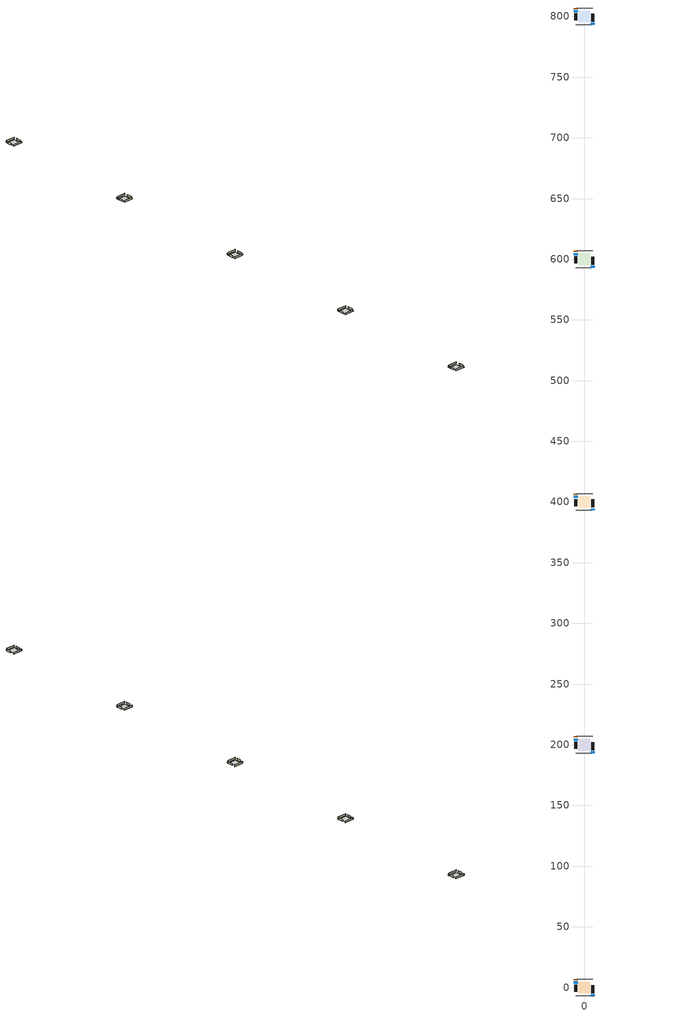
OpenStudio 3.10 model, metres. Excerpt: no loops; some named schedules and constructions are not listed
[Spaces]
unit1_conditioned_space_1
 floor foundation (unit1_Slab1_construction): -4.82,-4.82 -4.82,4.82 4.82,4.82 4.82,-4.82 z0
 wall outside (unit1_AdiabaticWallConstruction_1): -6.93,6.93 -6.93,6.02 z0:2.03
 wall outside (unit1_AdiabaticWallConstruction): -6.93,5.09 -6.93,3.36 z0:0.92; 6.93,-6.93 6.93,-5.41 z0:1.04
 wall outside (unit1_Wall3_construction): -6.93,2.43 -6.93,-3.35 z0:2.44
 wall outside (unit1_Wall1_construction): 6.93,-4.48 6.93,2.06 z0:2.44
 wall adiabatic (unit1_Wall4_construction): 6.93,6.93 -6,6.93 z0:2.44
 wall adiabatic (unit1_Wall2_construction): -6.93,-6.93 6,-6.93 z0:2.44
 window (unit1_WindowConstruction_1): -6.93,5.09 -6.93,3.36 z0:0.91
 window (unit1_WindowConstruction): 6.93,-6.93 6.93,-5.41 z0:1.04
 door (unit1_Door): -6.93,6.93 -6.93,6.02 z0:2.03
 ceiling adiabatic (unit1_Floor1_construction): 4.82,-4.82 4.82,4.82 -4.82,4.82 -4.82,-4.82 z0
unit2_conditioned_space_1
 floor foundation (unit2_Slab1_2_construction): -4.82,195.18 -4.82,204.82 4.82,204.82 4.82,195.18 z0
 wall outside (unit2_AdiabaticWallConstruction_1): -6.93,206.93 -6.93,206.02 z0:2.03
 wall outside (unit2_AdiabaticWallConstruction): -6.93,205.09 -6.93,203.36 z0:0.92; 6.93,193.07 6.93,194.59 z0:1.04
 wall outside (unit2_Wall3_2_construction): -6.93,202.43 -6.93,196.65 z0:2.44
 wall outside (unit2_Wall1_2_construction): 6.93,195.52 6.93,202.06 z0:2.44
 wall adiabatic (unit2_Wall4_2_construction): 6.93,206.93 -6,206.93 z0:2.44
 wall adiabatic (unit2_Wall2_2_construction): -6.93,193.07 6,193.07 z0:2.44
 window (unit2_WindowConstruction_1): -6.93,205.09 -6.93,203.36 z0:0.91
 window (unit2_WindowConstruction): 6.93,193.07 6.93,194.59 z0:1.04
 door (unit2_Door): -6.93,206.93 -6.93,206.02 z0:2.03
 ceiling adiabatic (unit2_Floor1_2_construction): 4.82,195.18 4.82,204.82 -4.82,204.82 -4.82,195.18 z0
unit3_conditioned_space_1
 floor foundation (unit3_Slab1_3_construction): -4.82,395.18 -4.82,404.82 4.82,404.82 4.82,395.18 z0
 wall outside (unit3_AdiabaticWallConstruction_1): -6.93,406.93 -6.93,406.02 z0:2.03
 wall outside (unit3_AdiabaticWallConstruction): -6.93,405.09 -6.93,403.36 z0:0.92; 6.93,393.07 6.93,394.59 z0:1.04
 wall outside (unit3_Wall3_3_construction): -6.93,402.43 -6.93,396.65 z0:2.44
 wall outside (unit3_Wall1_3_construction): 6.93,395.52 6.93,402.06 z0:2.44
 wall adiabatic (unit3_Wall4_3_construction): 6.93,406.93 -6,406.93 z0:2.44
 wall adiabatic (unit3_Wall2_3_construction): -6.93,393.07 6,393.07 z0:2.44
 window (unit3_WindowConstruction_1): -6.93,405.09 -6.93,403.36 z0:0.91
 window (unit3_WindowConstruction): 6.93,393.07 6.93,394.59 z0:1.04
 door (unit3_Door): -6.93,406.93 -6.93,406.02 z0:2.03
 ceiling adiabatic (unit3_Floor1_3_construction): 4.82,395.18 4.82,404.82 -4.82,404.82 -4.82,395.18 z0
unit4_conditioned_space_1
 floor foundation (unit4_Slab1_4_construction): -4.82,595.18 -4.82,604.82 4.82,604.82 4.82,595.18 z0
 wall outside (unit4_AdiabaticWallConstruction_1): -6.93,606.93 -6.93,606.02 z0:2.03
 wall outside (unit4_AdiabaticWallConstruction): -6.93,605.09 -6.93,603.36 z0:0.92; 6.93,593.07 6.93,594.59 z0:1.04
 wall outside (unit4_Wall3_4_construction): -6.93,602.43 -6.93,596.65 z0:2.44
 wall outside (unit4_Wall1_4_construction): 6.93,595.52 6.93,602.06 z0:2.44
 wall adiabatic (unit4_Wall4_4_construction): 6.93,606.93 -6,606.93 z0:2.44
 wall adiabatic (unit4_Wall2_4_construction): -6.93,593.07 6,593.07 z0:2.44
 window (unit4_WindowConstruction_1): -6.93,605.09 -6.93,603.36 z0:0.91
 window (unit4_WindowConstruction): 6.93,593.07 6.93,594.59 z0:1.04
 door (unit4_Door): -6.93,606.93 -6.93,606.02 z0:2.03
 ceiling adiabatic (unit4_Floor1_4_construction): 4.82,595.18 4.82,604.82 -4.82,604.82 -4.82,595.18 z0
unit5_conditioned_space_1
 floor foundation (unit5_Slab1_5_construction): -4.82,795.18 -4.82,804.82 4.82,804.82 4.82,795.18 z0
 wall outside (unit5_AdiabaticWallConstruction_1): -6.93,806.93 -6.93,806.02 z0:2.03
 wall outside (unit5_AdiabaticWallConstruction): -6.93,805.09 -6.93,803.36 z0:0.92; 6.93,793.07 6.93,794.59 z0:1.04
 wall outside (unit5_Wall3_5_construction): -6.93,802.43 -6.93,796.65 z0:2.44
 wall outside (unit5_Wall1_5_construction): 6.93,795.52 6.93,802.06 z0:2.44
 wall adiabatic (unit5_Wall4_5_construction): 6.93,806.93 -6,806.93 z0:2.44
 wall adiabatic (unit5_Wall2_5_construction): -6.93,793.07 6,793.07 z0:2.44
 window (unit5_WindowConstruction_1): -6.93,805.09 -6.93,803.36 z0:0.91
 window (unit5_WindowConstruction): 6.93,793.07 6.93,794.59 z0:1.04
 door (unit5_Door): -6.93,806.93 -6.93,806.02 z0:2.03
 ceiling adiabatic (unit5_Floor1_5_construction): 4.82,795.18 4.82,804.82 -4.82,804.82 -4.82,795.18 z0
[EnergyManagementSystem:Program]
unit2_natural_vent_program: Set Tin = unit2_tin_s; Set Tout = unit2_tout_s; Set Wout = unit2_out_wt_s; Set Pbar = unit2_out_pb_s; Set Phiout = (@RhFnTdbWPb Tout Wout Pbar); Set MaxHR = 0.0115; Set Tnvsp = (unit2_htg_sp_s + unit2_clg_sp_s) / 2; Set NVavail = unit2_natural_vent_s; Set ClgSsnAvail = unit2_cool_season; Set Qnv = 0; Set Qwhf = 0; Set unit2_whole_house_fan_act = 0; If ((Wout < MaxHR) && (Tin > Tout) && (Tin > Tnvsp) && (ClgSsnAvail > 0)); Set WHF_Flow = 0; Set Adj = (Tin-Tnvsp)/(Tin-Tout); Set Adj = (@Min Adj 1); Set Adj = (@Max Adj 0); If (WHF_Flow > 0); Set Qwhf = WHF_Flow*Adj; Set WHF_W = 0; Set unit2_whole_house_fan_act = WHF_W*Adj; ElseIf (NVavail > 0); Set NVArea = 1269.79875072; Set Cs = 8.968567957270247e-05; Set Cw = 6.158219665777789e-05; Set Tdiff = Tin-Tout; Set dT = (@Abs Tdiff); Set Vwind = unit2_site_vw_s; Set SGNV = NVArea*Adj*((((Cs*dT)+(Cw*(Vwind^2)))^0.5)/1000); Set MaxNV = 1.2585265152000003; Set Qnv = (@Min SGNV MaxNV); EndIf; EndIf; Set unit2_natural_vent_flow_act = Qnv; Set unit2_whole_house_fan_flow_act = Qwhf; Set unit2_natural_vent_program_Qnv = Qnv; Set unit2_natural_vent_program_Qwhf = Qwhf
unit2_fridge_schedule_program: Set Tin = unit2_fridge_tin_s*(9.0/5.0)+32.0; Set unit2_fridge_schedule_act = 0; If (Hour == 0); Set unit2_fridge_schedule_act = (-0.487+0.019*Tin); ElseIf (Hour == 1); Set unit2_fridge_schedule_act = (-0.34+0.016*Tin); ElseIf (Hour == 2); Set unit2_fridge_schedule_act = (-0.37+0.017*Tin); ElseIf (Hour == 3); Set unit2_fridge_schedule_act = (-0.361+0.016*Tin); ElseIf (Hour == 4); Set unit2_fridge_schedule_act = (-0.515+0.018*Tin); ElseIf (Hour == 5); Set unit2_fridge_schedule_act = (-0.684+0.021*Tin); ElseIf (Hour == 6); Set unit2_fridge_schedule_act = (-0.471+0.019*Tin); ElseIf (Hour == 7); Set unit2_fridge_schedule_act = (-0.159+0.015*Tin); ElseIf (Hour == 8); Set unit2_fridge_schedule_act = (-0.079+0.015*Tin); ElseIf (Hour == 9); Set unit2_fridge_schedule_act = (-0.417+0.019*Tin); ElseIf (Hour == 10); Set unit2_fridge_schedule_act = (-0.411+0.018*Tin); ElseIf (Hour == 11); Set unit2_fridge_schedule_act = (-0.386+0.018*Tin); ElseIf (Hour == 12); Set unit2_fridge_schedule_act = (-0.24+0.016*Tin); ElseIf (Hour == 13); Set unit2_fridge_schedule_act = (-0.314+0.017*Tin); ElseIf (Hour == 14); Set unit2_fridge_schedule_act = (-0.16+0.015*Tin); ElseIf (Hour == 15); Set unit2_fridge_schedule_act = (-0.121+0.015*Tin); ElseIf (Hour == 16); Set unit2_fridge_schedule_act = (-0.469+0.02*Tin); ElseIf (Hour == 17); Set unit2_fridge_schedule_act = (-0.412+0.02*Tin); ElseIf (Hour == 18); Set unit2_fridge_schedule_act = (-0.091+0.017*Tin); ElseIf (Hour == 19); Set unit2_fridge_schedule_act = (0.077+0.014*Tin); ElseIf (Hour == 20); Set unit2_fridge_schedule_act = (-0.118+0.016*Tin); ElseIf (Hour == 21); Set unit2_fridge_schedule_act = (-0.247+0.017*Tin); ElseIf (Hour == 22); Set unit2_fridge_schedule_act = (-0.445+0.019*Tin); ElseIf (Hour == 23); Set unit2_fridge_schedule_act = (-0.544+0.02*Tin); EndIf
unit2_water_heater_EC_adj: If WarmupFlag == 0; Set dhw_e_cons = unit2_water_heater_energy + unit2_water_heater_on_cycle_parasitic + unit2_water_heater_off_cycle_parasitic; Set unit2_water_heater_ec_adj_act = 0.0 * dhw_e_cons / 1; EndIf
unit2_other_heated_space_Temperature_Program: Set unit2_other_heated_space_temp_sch = 0.0; Set unit2_other_heated_space_temp_sch = unit2_other_heated_space_temp_sch + (unit2_cond_zone_temp * 0.5); Set unit2_other_heated_space_temp_sch = unit2_other_heated_space_temp_sch + (unit2_oa_temp * 0.5); If unit2_other_heated_space_temp_sch < unit2_htg_spt; Set unit2_other_heated_space_temp_sch = unit2_htg_spt; EndIf
unit2_furnace_supply_fan_disaggregate_program: Set unit2_furnace_supply_fan_primary_htg = 0; If unit2_furnace_htg_coil_s > 0; Set unit2_furnace_supply_fan_primary_htg = unit2_furnace_supply_fan_s; EndIf
unit2_room_ac_supply_fan_disaggregate_program: Set unit2_room_ac_supply_fan_clg = 0; If unit2_room_ac_clg_coil_s > 0; Set unit2_room_ac_supply_fan_clg = unit2_room_ac_supply_fan_s; EndIf
unit3_infil_program: Set p_m = 0.14; Set p_s = 0.22; Set s_m = 270; Set s_s = 370; Set z_m = 9.99744; Set z_s = 2.4384; Set f_t = (((s_m/z_m)^p_m)*((z_s/s_s)^p_s)); Set Tdiff = unit3_tin_s-unit3_tout_s; Set dT = @Abs Tdiff; Set c = 0.0332; Set Cs = 0.0654; Set Cw = 0.1488; Set n = 0.65; Set sft = (f_t*0.7000000000000001); Set temp1 = ((c*Cw)*((sft*unit3_site_vw_s)^(2*n)))^2; Set Qinf = (((c*Cs*(dT^n))^2)+temp1)^0.5; Set Qinf = (@Max Qinf 0); Set unit3_mech_vent_house_fan_sensible_load_act = 0.0; Set unit3_mech_vent_house_fan_latent_load_act = 0.0; Set OASupInPb = unit3_out_pb_s; Set OASupInTemp = unit3_tout_s; Set OASupInW = unit3_out_wt_s; Set OASupRho = (@RhoAirFnPbTdbW OASupInPb OASupInTemp OASupInW); Set OASupCp = (@CpAirFnW OASupInW); Set OASupInEnth = (@HFnTdbW OASupInTemp OASupInW); Set ZoneTemp = unit3_tin_s; Set ZoneW = unit3_win_s; Set ZoneCp = (@CpAirFnW ZoneW); Set ZoneAirEnth = (@HFnTdbW ZoneTemp ZoneW); Set unit3_mech_vent_house_fan_cfis_act = 0.0; Set QWHV_cfis_sup = 0.0; Set QWHV_cfis_suppl_sup = 0.0; Set QWHV_cfis_suppl_exh = 0.0; Set Qrange = 0; Set Qrange = Qrange + 0.04719 * unit3_mech_vent_range_fan_0_sch_s; Set Qbath = 0; Set Qbath = Qbath + 0.0236 * unit3_mech_vent_bath_fan_0_sch_s; Set Qdryer = 0; Set QWHV_sup = 0.0; Set QWHV_exh = 0.0; Set Qsupply = QWHV_sup + QWHV_cfis_sup + QWHV_cfis_suppl_sup; Set Qexhaust = Qrange + Qbath + Qdryer + QWHV_exh + QWHV_cfis_suppl_exh; Set Qfan = (@Max Qexhaust Qsupply); Set Qducts = 0; If Qducts < 0; Set Qsupply = Qsupply - Qducts; Else; Set Qexhaust = Qexhaust + Qducts; EndIf; Set Qfan_with_ducts = (@Max Qexhaust Qsupply); Set Qimb = (@Abs (Qsupply - Qexhaust)); If Qinf + Qimb > 0; Set Qtot = Qfan_with_ducts + (Qinf^2) / (Qinf + Qimb); Else; Set Qtot = Qfan_with_ducts; EndIf; Set Qinf_adj = Qtot - Qfan; Set unit3_infil_flow_act = Qinf_adj; Set unit3_infil_program_Qinf = Qinf_adj; Set unit3_infil_program_Qfan = Qfan; Set Qload = Qfan; Set Effectiveness_Sens = 0.0; Set Effectiveness_Lat = 0.0; Set Fan_MFR = Qload * OASupRho; Set ZoneInEnth = OASupInEnth; Set ZoneInTemp = OASupInTemp; Set FanTotalToCond = Fan_MFR * (ZoneInEnth - ZoneAirEnth); Set FanSensToCond = Fan_MFR * ZoneCp * (ZoneInTemp - ZoneTemp); Set FanLatToCond = FanTotalToCond - FanSensToCond; Set unit3_mech_vent_house_fan_sensible_load_act = unit3_mech_vent_house_fan_sensible_load_act + FanSensToCond; Set unit3_mech_vent_house_fan_latent_load_act = unit3_mech_vent_house_fan_latent_load_act + FanLatToCond
unit3_natural_vent_program: Set Tin = unit3_tin_s; Set Tout = unit3_tout_s; Set Wout = unit3_out_wt_s; Set Pbar = unit3_out_pb_s; Set Phiout = (@RhFnTdbWPb Tout Wout Pbar); Set MaxHR = 0.0115; Set Tnvsp = (unit3_htg_sp_s + unit3_clg_sp_s) / 2; Set NVavail = unit3_natural_vent_s; Set ClgSsnAvail = unit3_cool_season; Set Qnv = 0; Set Qwhf = 0; Set unit3_whole_house_fan_act = 0; If ((Wout < MaxHR) && (Tin > Tout) && (Tin > Tnvsp) && (ClgSsnAvail > 0)); Set WHF_Flow = 0; Set Adj = (Tin-Tnvsp)/(Tin-Tout); Set Adj = (@Min Adj 1); Set Adj = (@Max Adj 0); If (WHF_Flow > 0); Set Qwhf = WHF_Flow*Adj; Set WHF_W = 0; Set unit3_whole_house_fan_act = WHF_W*Adj; ElseIf (NVavail > 0); Set NVArea = 1269.79875072; Set Cs = 8.968567957270247e-05; Set Cw = 6.158219665777789e-05; Set Tdiff = Tin-Tout; Set dT = (@Abs Tdiff); Set Vwind = unit3_site_vw_s; Set SGNV = NVArea*Adj*((((Cs*dT)+(Cw*(Vwind^2)))^0.5)/1000); Set MaxNV = 1.2585265152000003; Set Qnv = (@Min SGNV MaxNV); EndIf; EndIf; Set unit3_natural_vent_flow_act = Qnv; Set unit3_whole_house_fan_flow_act = Qwhf; Set unit3_natural_vent_program_Qnv = Qnv; Set unit3_natural_vent_program_Qwhf = Qwhf
unit3_fridge_schedule_program: Set Tin = unit3_fridge_tin_s*(9.0/5.0)+32.0; Set unit3_fridge_schedule_act = 0; If (Hour == 0); Set unit3_fridge_schedule_act = (-0.487+0.019*Tin); ElseIf (Hour == 1); Set unit3_fridge_schedule_act = (-0.34+0.016*Tin); ElseIf (Hour == 2); Set unit3_fridge_schedule_act = (-0.37+0.017*Tin); ElseIf (Hour == 3); Set unit3_fridge_schedule_act = (-0.361+0.016*Tin); ElseIf (Hour == 4); Set unit3_fridge_schedule_act = (-0.515+0.018*Tin); ElseIf (Hour == 5); Set unit3_fridge_schedule_act = (-0.684+0.021*Tin); ElseIf (Hour == 6); Set unit3_fridge_schedule_act = (-0.471+0.019*Tin); ElseIf (Hour == 7); Set unit3_fridge_schedule_act = (-0.159+0.015*Tin); ElseIf (Hour == 8); Set unit3_fridge_schedule_act = (-0.079+0.015*Tin); ElseIf (Hour == 9); Set unit3_fridge_schedule_act = (-0.417+0.019*Tin); ElseIf (Hour == 10); Set unit3_fridge_schedule_act = (-0.411+0.018*Tin); ElseIf (Hour == 11); Set unit3_fridge_schedule_act = (-0.386+0.018*Tin); ElseIf (Hour == 12); Set unit3_fridge_schedule_act = (-0.24+0.016*Tin); ElseIf (Hour == 13); Set unit3_fridge_schedule_act = (-0.314+0.017*Tin); ElseIf (Hour == 14); Set unit3_fridge_schedule_act = (-0.16+0.015*Tin); ElseIf (Hour == 15); Set unit3_fridge_schedule_act = (-0.121+0.015*Tin); ElseIf (Hour == 16); Set unit3_fridge_schedule_act = (-0.469+0.02*Tin); ElseIf (Hour == 17); Set unit3_fridge_schedule_act = (-0.412+0.02*Tin); ElseIf (Hour == 18); Set unit3_fridge_schedule_act = (-0.091+0.017*Tin); ElseIf (Hour == 19); Set unit3_fridge_schedule_act = (0.077+0.014*Tin); ElseIf (Hour == 20); Set unit3_fridge_schedule_act = (-0.118+0.016*Tin); ElseIf (Hour == 21); Set unit3_fridge_schedule_act = (-0.247+0.017*Tin); ElseIf (Hour == 22); Set unit3_fridge_schedule_act = (-0.445+0.019*Tin); ElseIf (Hour == 23); Set unit3_fridge_schedule_act = (-0.544+0.02*Tin); EndIf
unit3_water_heater_EC_adj: If WarmupFlag == 0; Set dhw_e_cons = unit3_water_heater_energy + unit3_water_heater_on_cycle_parasitic + unit3_water_heater_off_cycle_parasitic; Set unit3_water_heater_ec_adj_act = 0.0 * dhw_e_cons / 1; EndIf
unit3_other_heated_space_Temperature_Program: Set unit3_other_heated_space_temp_sch = 0.0; Set unit3_other_heated_space_temp_sch = unit3_other_heated_space_temp_sch + (unit3_cond_zone_temp * 0.5); Set unit3_other_heated_space_temp_sch = unit3_other_heated_space_temp_sch + (unit3_oa_temp * 0.5); If unit3_other_heated_space_temp_sch < unit3_htg_spt; Set unit3_other_heated_space_temp_sch = unit3_htg_spt; EndIf
unit3_furnace_supply_fan_disaggregate_program: Set unit3_furnace_supply_fan_primary_htg = 0; If unit3_furnace_htg_coil_s > 0; Set unit3_furnace_supply_fan_primary_htg = unit3_furnace_supply_fan_s; EndIf
unit3_room_ac_supply_fan_disaggregate_program: Set unit3_room_ac_supply_fan_clg = 0; If unit3_room_ac_clg_coil_s > 0; Set unit3_room_ac_supply_fan_clg = unit3_room_ac_supply_fan_s; EndIf
unit4_infil_program: Set p_m = 0.14; Set p_s = 0.22; Set s_m = 270; Set s_s = 370; Set z_m = 9.99744; Set z_s = 2.4384; Set f_t = (((s_m/z_m)^p_m)*((z_s/s_s)^p_s)); Set Tdiff = unit4_tin_s-unit4_tout_s; Set dT = @Abs Tdiff; Set c = 0.0332; Set Cs = 0.0654; Set Cw = 0.1488; Set n = 0.65; Set sft = (f_t*0.7000000000000001); Set temp1 = ((c*Cw)*((sft*unit4_site_vw_s)^(2*n)))^2; Set Qinf = (((c*Cs*(dT^n))^2)+temp1)^0.5; Set Qinf = (@Max Qinf 0); Set unit4_mech_vent_house_fan_sensible_load_act = 0.0; Set unit4_mech_vent_house_fan_latent_load_act = 0.0; Set OASupInPb = unit4_out_pb_s; Set OASupInTemp = unit4_tout_s; Set OASupInW = unit4_out_wt_s; Set OASupRho = (@RhoAirFnPbTdbW OASupInPb OASupInTemp OASupInW); Set OASupCp = (@CpAirFnW OASupInW); Set OASupInEnth = (@HFnTdbW OASupInTemp OASupInW); Set ZoneTemp = unit4_tin_s; Set ZoneW = unit4_win_s; Set ZoneCp = (@CpAirFnW ZoneW); Set ZoneAirEnth = (@HFnTdbW ZoneTemp ZoneW); Set unit4_mech_vent_house_fan_cfis_act = 0.0; Set QWHV_cfis_sup = 0.0; Set QWHV_cfis_suppl_sup = 0.0; Set QWHV_cfis_suppl_exh = 0.0; Set Qrange = 0; Set Qrange = Qrange + 0.04719 * unit4_mech_vent_range_fan_0_sch_s; Set Qbath = 0; Set Qbath = Qbath + 0.0236 * unit4_mech_vent_bath_fan_0_sch_s; Set Qdryer = 0; Set QWHV_sup = 0.0; Set QWHV_exh = 0.0; Set Qsupply = QWHV_sup + QWHV_cfis_sup + QWHV_cfis_suppl_sup; Set Qexhaust = Qrange + Qbath + Qdryer + QWHV_exh + QWHV_cfis_suppl_exh; Set Qfan = (@Max Qexhaust Qsupply); Set Qducts = 0; If Qducts < 0; Set Qsupply = Qsupply - Qducts; Else; Set Qexhaust = Qexhaust + Qducts; EndIf; Set Qfan_with_ducts = (@Max Qexhaust Qsupply); Set Qimb = (@Abs (Qsupply - Qexhaust)); If Qinf + Qimb > 0; Set Qtot = Qfan_with_ducts + (Qinf^2) / (Qinf + Qimb); Else; Set Qtot = Qfan_with_ducts; EndIf; Set Qinf_adj = Qtot - Qfan; Set unit4_infil_flow_act = Qinf_adj; Set unit4_infil_program_Qinf = Qinf_adj; Set unit4_infil_program_Qfan = Qfan; Set Qload = Qfan; Set Effectiveness_Sens = 0.0; Set Effectiveness_Lat = 0.0; Set Fan_MFR = Qload * OASupRho; Set ZoneInEnth = OASupInEnth; Set ZoneInTemp = OASupInTemp; Set FanTotalToCond = Fan_MFR * (ZoneInEnth - ZoneAirEnth); Set FanSensToCond = Fan_MFR * ZoneCp * (ZoneInTemp - ZoneTemp); Set FanLatToCond = FanTotalToCond - FanSensToCond; Set unit4_mech_vent_house_fan_sensible_load_act = unit4_mech_vent_house_fan_sensible_load_act + FanSensToCond; Set unit4_mech_vent_house_fan_latent_load_act = unit4_mech_vent_house_fan_latent_load_act + FanLatToCond
unit4_natural_vent_program: Set Tin = unit4_tin_s; Set Tout = unit4_tout_s; Set Wout = unit4_out_wt_s; Set Pbar = unit4_out_pb_s; Set Phiout = (@RhFnTdbWPb Tout Wout Pbar); Set MaxHR = 0.0115; Set Tnvsp = (unit4_htg_sp_s + unit4_clg_sp_s) / 2; Set NVavail = unit4_natural_vent_s; Set ClgSsnAvail = unit4_cool_season; Set Qnv = 0; Set Qwhf = 0; Set unit4_whole_house_fan_act = 0; If ((Wout < MaxHR) && (Tin > Tout) && (Tin > Tnvsp) && (ClgSsnAvail > 0)); Set WHF_Flow = 0; Set Adj = (Tin-Tnvsp)/(Tin-Tout); Set Adj = (@Min Adj 1); Set Adj = (@Max Adj 0); If (WHF_Flow > 0); Set Qwhf = WHF_Flow*Adj; Set WHF_W = 0; Set unit4_whole_house_fan_act = WHF_W*Adj; ElseIf (NVavail > 0); Set NVArea = 1269.79875072; Set Cs = 8.968567957270247e-05; Set Cw = 6.158219665777789e-05; Set Tdiff = Tin-Tout; Set dT = (@Abs Tdiff); Set Vwind = unit4_site_vw_s; Set SGNV = NVArea*Adj*((((Cs*dT)+(Cw*(Vwind^2)))^0.5)/1000); Set MaxNV = 1.2585265152000003; Set Qnv = (@Min SGNV MaxNV); EndIf; EndIf; Set unit4_natural_vent_flow_act = Qnv; Set unit4_whole_house_fan_flow_act = Qwhf; Set unit4_natural_vent_program_Qnv = Qnv; Set unit4_natural_vent_program_Qwhf = Qwhf
unit4_fridge_schedule_program: Set Tin = unit4_fridge_tin_s*(9.0/5.0)+32.0; Set unit4_fridge_schedule_act = 0; If (Hour == 0); Set unit4_fridge_schedule_act = (-0.487+0.019*Tin); ElseIf (Hour == 1); Set unit4_fridge_schedule_act = (-0.34+0.016*Tin); ElseIf (Hour == 2); Set unit4_fridge_schedule_act = (-0.37+0.017*Tin); ElseIf (Hour == 3); Set unit4_fridge_schedule_act = (-0.361+0.016*Tin); ElseIf (Hour == 4); Set unit4_fridge_schedule_act = (-0.515+0.018*Tin); ElseIf (Hour == 5); Set unit4_fridge_schedule_act = (-0.684+0.021*Tin); ElseIf (Hour == 6); Set unit4_fridge_schedule_act = (-0.471+0.019*Tin); ElseIf (Hour == 7); Set unit4_fridge_schedule_act = (-0.159+0.015*Tin); ElseIf (Hour == 8); Set unit4_fridge_schedule_act = (-0.079+0.015*Tin); ElseIf (Hour == 9); Set unit4_fridge_schedule_act = (-0.417+0.019*Tin); ElseIf (Hour == 10); Set unit4_fridge_schedule_act = (-0.411+0.018*Tin); ElseIf (Hour == 11); Set unit4_fridge_schedule_act = (-0.386+0.018*Tin); ElseIf (Hour == 12); Set unit4_fridge_schedule_act = (-0.24+0.016*Tin); ElseIf (Hour == 13); Set unit4_fridge_schedule_act = (-0.314+0.017*Tin); ElseIf (Hour == 14); Set unit4_fridge_schedule_act = (-0.16+0.015*Tin); ElseIf (Hour == 15); Set unit4_fridge_schedule_act = (-0.121+0.015*Tin); ElseIf (Hour == 16); Set unit4_fridge_schedule_act = (-0.469+0.02*Tin); ElseIf (Hour == 17); Set unit4_fridge_schedule_act = (-0.412+0.02*Tin); ElseIf (Hour == 18); Set unit4_fridge_schedule_act = (-0.091+0.017*Tin); ElseIf (Hour == 19); Set unit4_fridge_schedule_act = (0.077+0.014*Tin); ElseIf (Hour == 20); Set unit4_fridge_schedule_act = (-0.118+0.016*Tin); ElseIf (Hour == 21); Set unit4_fridge_schedule_act = (-0.247+0.017*Tin); ElseIf (Hour == 22); Set unit4_fridge_schedule_act = (-0.445+0.019*Tin); ElseIf (Hour == 23); Set unit4_fridge_schedule_act = (-0.544+0.02*Tin); EndIf
unit4_water_heater_EC_adj: If WarmupFlag == 0; Set dhw_e_cons = unit4_water_heater_energy + unit4_water_heater_on_cycle_parasitic + unit4_water_heater_off_cycle_parasitic; Set unit4_water_heater_ec_adj_act = 0.0 * dhw_e_cons / 1; EndIf
unit4_other_heated_space_Temperature_Program: Set unit4_other_heated_space_temp_sch = 0.0; Set unit4_other_heated_space_temp_sch = unit4_other_heated_space_temp_sch + (unit4_cond_zone_temp * 0.5); Set unit4_other_heated_space_temp_sch = unit4_other_heated_space_temp_sch + (unit4_oa_temp * 0.5); If unit4_other_heated_space_temp_sch < unit4_htg_spt; Set unit4_other_heated_space_temp_sch = unit4_htg_spt; EndIf
unit4_furnace_supply_fan_disaggregate_program: Set unit4_furnace_supply_fan_primary_htg = 0; If unit4_furnace_htg_coil_s > 0; Set unit4_furnace_supply_fan_primary_htg = unit4_furnace_supply_fan_s; EndIf
unit4_room_ac_supply_fan_disaggregate_program: Set unit4_room_ac_supply_fan_clg = 0; If unit4_room_ac_clg_coil_s > 0; Set unit4_room_ac_supply_fan_clg = unit4_room_ac_supply_fan_s; EndIf
unit5_infil_program: Set p_m = 0.14; Set p_s = 0.22; Set s_m = 270; Set s_s = 370; Set z_m = 9.99744; Set z_s = 2.4384; Set f_t = (((s_m/z_m)^p_m)*((z_s/s_s)^p_s)); Set Tdiff = unit5_tin_s-unit5_tout_s; Set dT = @Abs Tdiff; Set c = 0.0332; Set Cs = 0.0654; Set Cw = 0.1488; Set n = 0.65; Set sft = (f_t*0.7000000000000001); Set temp1 = ((c*Cw)*((sft*unit5_site_vw_s)^(2*n)))^2; Set Qinf = (((c*Cs*(dT^n))^2)+temp1)^0.5; Set Qinf = (@Max Qinf 0); Set unit5_mech_vent_house_fan_sensible_load_act = 0.0; Set unit5_mech_vent_house_fan_latent_load_act = 0.0; Set OASupInPb = unit5_out_pb_s; Set OASupInTemp = unit5_tout_s; Set OASupInW = unit5_out_wt_s; Set OASupRho = (@RhoAirFnPbTdbW OASupInPb OASupInTemp OASupInW); Set OASupCp = (@CpAirFnW OASupInW); Set OASupInEnth = (@HFnTdbW OASupInTemp OASupInW); Set ZoneTemp = unit5_tin_s; Set ZoneW = unit5_win_s; Set ZoneCp = (@CpAirFnW ZoneW); Set ZoneAirEnth = (@HFnTdbW ZoneTemp ZoneW); Set unit5_mech_vent_house_fan_cfis_act = 0.0; Set QWHV_cfis_sup = 0.0; Set QWHV_cfis_suppl_sup = 0.0; Set QWHV_cfis_suppl_exh = 0.0; Set Qrange = 0; Set Qrange = Qrange + 0.04719 * unit5_mech_vent_range_fan_0_sch_s; Set Qbath = 0; Set Qbath = Qbath + 0.0236 * unit5_mech_vent_bath_fan_0_sch_s; Set Qdryer = 0; Set QWHV_sup = 0.0; Set QWHV_exh = 0.0; Set Qsupply = QWHV_sup + QWHV_cfis_sup + QWHV_cfis_suppl_sup; Set Qexhaust = Qrange + Qbath + Qdryer + QWHV_exh + QWHV_cfis_suppl_exh; Set Qfan = (@Max Qexhaust Qsupply); Set Qducts = 0; If Qducts < 0; Set Qsupply = Qsupply - Qducts; Else; Set Qexhaust = Qexhaust + Qducts; EndIf; Set Qfan_with_ducts = (@Max Qexhaust Qsupply); Set Qimb = (@Abs (Qsupply - Qexhaust)); If Qinf + Qimb > 0; Set Qtot = Qfan_with_ducts + (Qinf^2) / (Qinf + Qimb); Else; Set Qtot = Qfan_with_ducts; EndIf; Set Qinf_adj = Qtot - Qfan; Set unit5_infil_flow_act = Qinf_adj; Set unit5_infil_program_Qinf = Qinf_adj; Set unit5_infil_program_Qfan = Qfan; Set Qload = Qfan; Set Effectiveness_Sens = 0.0; Set Effectiveness_Lat = 0.0; Set Fan_MFR = Qload * OASupRho; Set ZoneInEnth = OASupInEnth; Set ZoneInTemp = OASupInTemp; Set FanTotalToCond = Fan_MFR * (ZoneInEnth - ZoneAirEnth); Set FanSensToCond = Fan_MFR * ZoneCp * (ZoneInTemp - ZoneTemp); Set FanLatToCond = FanTotalToCond - FanSensToCond; Set unit5_mech_vent_house_fan_sensible_load_act = unit5_mech_vent_house_fan_sensible_load_act + FanSensToCond; Set unit5_mech_vent_house_fan_latent_load_act = unit5_mech_vent_house_fan_latent_load_act + FanLatToCond
unit5_natural_vent_program: Set Tin = unit5_tin_s; Set Tout = unit5_tout_s; Set Wout = unit5_out_wt_s; Set Pbar = unit5_out_pb_s; Set Phiout = (@RhFnTdbWPb Tout Wout Pbar); Set MaxHR = 0.0115; Set Tnvsp = (unit5_htg_sp_s + unit5_clg_sp_s) / 2; Set NVavail = unit5_natural_vent_s; Set ClgSsnAvail = unit5_cool_season; Set Qnv = 0; Set Qwhf = 0; Set unit5_whole_house_fan_act = 0; If ((Wout < MaxHR) && (Tin > Tout) && (Tin > Tnvsp) && (ClgSsnAvail > 0)); Set WHF_Flow = 0; Set Adj = (Tin-Tnvsp)/(Tin-Tout); Set Adj = (@Min Adj 1); Set Adj = (@Max Adj 0); If (WHF_Flow > 0); Set Qwhf = WHF_Flow*Adj; Set WHF_W = 0; Set unit5_whole_house_fan_act = WHF_W*Adj; ElseIf (NVavail > 0); Set NVArea = 1269.79875072; Set Cs = 8.968567957270247e-05; Set Cw = 6.158219665777789e-05; Set Tdiff = Tin-Tout; Set dT = (@Abs Tdiff); Set Vwind = unit5_site_vw_s; Set SGNV = NVArea*Adj*((((Cs*dT)+(Cw*(Vwind^2)))^0.5)/1000); Set MaxNV = 1.2585265152000003; Set Qnv = (@Min SGNV MaxNV); EndIf; EndIf; Set unit5_natural_vent_flow_act = Qnv; Set unit5_whole_house_fan_flow_act = Qwhf; Set unit5_natural_vent_program_Qnv = Qnv; Set unit5_natural_vent_program_Qwhf = Qwhf
unit5_fridge_schedule_program: Set Tin = unit5_fridge_tin_s*(9.0/5.0)+32.0; Set unit5_fridge_schedule_act = 0; If (Hour == 0); Set unit5_fridge_schedule_act = (-0.487+0.019*Tin); ElseIf (Hour == 1); Set unit5_fridge_schedule_act = (-0.34+0.016*Tin); ElseIf (Hour == 2); Set unit5_fridge_schedule_act = (-0.37+0.017*Tin); ElseIf (Hour == 3); Set unit5_fridge_schedule_act = (-0.361+0.016*Tin); ElseIf (Hour == 4); Set unit5_fridge_schedule_act = (-0.515+0.018*Tin); ElseIf (Hour == 5); Set unit5_fridge_schedule_act = (-0.684+0.021*Tin); ElseIf (Hour == 6); Set unit5_fridge_schedule_act = (-0.471+0.019*Tin); ElseIf (Hour == 7); Set unit5_fridge_schedule_act = (-0.159+0.015*Tin); ElseIf (Hour == 8); Set unit5_fridge_schedule_act = (-0.079+0.015*Tin); ElseIf (Hour == 9); Set unit5_fridge_schedule_act = (-0.417+0.019*Tin); ElseIf (Hour == 10); Set unit5_fridge_schedule_act = (-0.411+0.018*Tin); ElseIf (Hour == 11); Set unit5_fridge_schedule_act = (-0.386+0.018*Tin); ElseIf (Hour == 12); Set unit5_fridge_schedule_act = (-0.24+0.016*Tin); ElseIf (Hour == 13); Set unit5_fridge_schedule_act = (-0.314+0.017*Tin); ElseIf (Hour == 14); Set unit5_fridge_schedule_act = (-0.16+0.015*Tin); ElseIf (Hour == 15); Set unit5_fridge_schedule_act = (-0.121+0.015*Tin); ElseIf (Hour == 16); Set unit5_fridge_schedule_act = (-0.469+0.02*Tin); ElseIf (Hour == 17); Set unit5_fridge_schedule_act = (-0.412+0.02*Tin); ElseIf (Hour == 18); Set unit5_fridge_schedule_act = (-0.091+0.017*Tin); ElseIf (Hour == 19); Set unit5_fridge_schedule_act = (0.077+0.014*Tin); ElseIf (Hour == 20); Set unit5_fridge_schedule_act = (-0.118+0.016*Tin); ElseIf (Hour == 21); Set unit5_fridge_schedule_act = (-0.247+0.017*Tin); ElseIf (Hour == 22); Set unit5_fridge_schedule_act = (-0.445+0.019*Tin); ElseIf (Hour == 23); Set unit5_fridge_schedule_act = (-0.544+0.02*Tin); EndIf
unit5_water_heater_EC_adj: If WarmupFlag == 0; Set dhw_e_cons = unit5_water_heater_energy + unit5_water_heater_on_cycle_parasitic + unit5_water_heater_off_cycle_parasitic; Set unit5_water_heater_ec_adj_act = 0.0 * dhw_e_cons / 1; EndIf
unit5_other_heated_space_Temperature_Program: Set unit5_other_heated_space_temp_sch = 0.0; Set unit5_other_heated_space_temp_sch = unit5_other_heated_space_temp_sch + (unit5_cond_zone_temp * 0.5); Set unit5_other_heated_space_temp_sch = unit5_other_heated_space_temp_sch + (unit5_oa_temp * 0.5); If unit5_other_heated_space_temp_sch < unit5_htg_spt; Set unit5_other_heated_space_temp_sch = unit5_htg_spt; EndIf
unit5_furnace_supply_fan_disaggregate_program: Set unit5_furnace_supply_fan_primary_htg = 0; If unit5_furnace_htg_coil_s > 0; Set unit5_furnace_supply_fan_primary_htg = unit5_furnace_supply_fan_s; EndIf
unit5_room_ac_supply_fan_disaggregate_program: Set unit5_room_ac_supply_fan_clg = 0; If unit5_room_ac_clg_coil_s > 0; Set unit5_room_ac_supply_fan_clg = unit5_room_ac_supply_fan_s; EndIf
unmet_hours_program: Set htg_unmet_hours = 0; Set clg_unmet_hours = 0; Set unit_htg_unmet_hours = 0; If ((DayOfYear >= 1) && (DayOfYear <= 365)); Set unit_htg_unmet_hours = unit_htg_unmet_hours + unit1_conditioned_space_htg_unmet_s; If unit_htg_unmet_hours > htg_unmet_hours; Set htg_unmet_hours = unit_htg_unmet_hours; EndIf; EndIf; Set unit_clg_unmet_hours = 0; If ((DayOfYear >= 1) && (DayOfYear <= 365)); Set unit_clg_unmet_hours = unit_clg_unmet_hours + unit1_conditioned_space_clg_unmet_s; If unit_clg_unmet_hours > clg_unmet_hours; Set clg_unmet_hours = unit_clg_unmet_hours; EndIf; EndIf; Set unit_htg_unmet_hours = 0; If ((DayOfYear >= 1) && (DayOfYear <= 365)); Set unit_htg_unmet_hours = unit_htg_unmet_hours + unit2_conditioned_space_htg_unmet_s; If unit_htg_unmet_hours > htg_unmet_hours; Set htg_unmet_hours = unit_htg_unmet_hours; EndIf; EndIf; Set unit_clg_unmet_hours = 0; If ((DayOfYear >= 1) && (DayOfYear <= 365)); Set unit_clg_unmet_hours = unit_clg_unmet_hours + unit2_conditioned_space_clg_unmet_s; If unit_clg_unmet_hours > clg_unmet_hours; Set clg_unmet_hours = unit_clg_unmet_hours; EndIf; EndIf; Set unit_htg_unmet_hours = 0; If ((DayOfYear >= 1) && (DayOfYear <= 365)); Set unit_htg_unmet_hours = unit_htg_unmet_hours + unit3_conditioned_space_htg_unmet_s; If unit_htg_unmet_hours > htg_unmet_hours; Set htg_unmet_hours = unit_htg_unmet_hours; EndIf; EndIf; Set unit_clg_unmet_hours = 0; If ((DayOfYear >= 1) && (DayOfYear <= 365)); Set unit_clg_unmet_hours = unit_clg_unmet_hours + unit3_conditioned_space_clg_unmet_s; If unit_clg_unmet_hours > clg_unmet_hours; Set clg_unmet_hours = unit_clg_unmet_hours; EndIf; EndIf; Set unit_htg_unmet_hours = 0; If ((DayOfYear >= 1) && (DayOfYear <= 365)); Set unit_htg_unmet_hours = unit_htg_unmet_hours + unit4_conditioned_space_htg_unmet_s; If unit_htg_unmet_hours > htg_unmet_hours; Set htg_unmet_hours = unit_htg_unmet_hours; EndIf; EndIf; Set unit_clg_unmet_hours = 0; If ((DayOfYear >= 1) && (DayOfYear <= 365)); Set unit_clg_unmet_hours = unit_clg_unmet_hours + unit4_conditioned_space_clg_unmet_s; If unit_clg_unmet_hours > clg_unmet_hours; Set clg_unmet_hours = unit_clg_unmet_hours; EndIf; EndIf; Set unit_htg_unmet_hours = 0; If ((DayOfYear >= 1) && (DayOfYear <= 365)); Set unit_htg_unmet_hours = unit_htg_unmet_hours + unit5_conditioned_space_htg_unmet_s; If unit_htg_unmet_hours > htg_unmet_hours; Set htg_unmet_hours = unit_htg_unmet_hours; EndIf; EndIf; Set unit_clg_unmet_hours = 0; If ((DayOfYear >= 1) && (DayOfYear <= 365)); Set unit_clg_unmet_hours = unit_clg_unmet_hours + unit5_conditioned_space_clg_unmet_s; If unit_clg_unmet_hours > clg_unmet_hours; Set clg_unmet_hours = unit_clg_unmet_hours; EndIf; EndIf
total_loads_program: Set loads_htg_tot = 0; Set loads_clg_tot = 0; If htg_load_cond > 0; Set loads_htg_tot = loads_htg_tot + (htg_load_cond - clg_load_cond) * 1.0; EndIf; If htg_load_cond_1 > 0; Set loads_htg_tot = loads_htg_tot + (htg_load_cond_1 - clg_load_cond_1) * 1.0; EndIf; If htg_load_cond_2 > 0; Set loads_htg_tot = loads_htg_tot + (htg_load_cond_2 - clg_load_cond_2) * 1.0; EndIf; If htg_load_cond_3 > 0; Set loads_htg_tot = loads_htg_tot + (htg_load_cond_3 - clg_load_cond_3) * 1.0; EndIf; If htg_load_cond_4 > 0; Set loads_htg_tot = loads_htg_tot + (htg_load_cond_4 - clg_load_cond_4) * 1.0; EndIf; Set loads_htg_tot = (@Max loads_htg_tot 0); If clg_load_cond > 0; Set loads_clg_tot = loads_clg_tot + (clg_load_cond - htg_load_cond) * 0.4; EndIf; If clg_load_cond_1 > 0; Set loads_clg_tot = loads_clg_tot + (clg_load_cond_1 - htg_load_cond_1) * 0.4; EndIf; If clg_load_cond_2 > 0; Set loads_clg_tot = loads_clg_tot + (clg_load_cond_2 - htg_load_cond_2) * 0.4; EndIf; If clg_load_cond_3 > 0; Set loads_clg_tot = loads_clg_tot + (clg_load_cond_3 - htg_load_cond_3) * 0.4; EndIf; If clg_load_cond_4 > 0; Set loads_clg_tot = loads_clg_tot + (clg_load_cond_4 - htg_load_cond_4) * 0.4; EndIf; Set loads_clg_tot = (@Max loads_clg_tot 0)
total_airflows_program: Set total_infil_flow_rate = 0; Set total_mechvent_flow_rate = 0; Set total_natvent_flow_rate = 0; Set total_whf_flow_rate = 0; Set total_infil_flow_rate = total_infil_flow_rate + (unit1_infil_program_Qinf * 1); Set total_infil_flow_rate = total_infil_flow_rate + (unit2_infil_program_Qinf * 1); Set total_infil_flow_rate = total_infil_flow_rate + (unit3_infil_program_Qinf * 1); Set total_infil_flow_rate = total_infil_flow_rate + (unit4_infil_program_Qinf * 1); Set total_infil_flow_rate = total_infil_flow_rate + (unit5_infil_program_Qinf * 1); Set total_mechvent_flow_rate = total_mechvent_flow_rate + (unit1_infil_program_Qfan * 1); Set total_mechvent_flow_rate = total_mechvent_flow_rate + (unit2_infil_program_Qfan * 1); Set total_mechvent_flow_rate = total_mechvent_flow_rate + (unit3_infil_program_Qfan * 1); Set total_mechvent_flow_rate = total_mechvent_flow_rate + (unit4_infil_program_Qfan * 1); Set total_mechvent_flow_rate = total_mechvent_flow_rate + (unit5_infil_program_Qfan * 1); Set total_natvent_flow_rate = total_natvent_flow_rate + (unit1_natural_vent_program_Qnv * 1); Set total_natvent_flow_rate = total_natvent_flow_rate + (unit2_natural_vent_program_Qnv * 1); Set total_natvent_flow_rate = total_natvent_flow_rate + (unit3_natural_vent_program_Qnv * 1); Set total_natvent_flow_rate = total_natvent_flow_rate + (unit4_natural_vent_program_Qnv * 1); Set total_natvent_flow_rate = total_natvent_flow_rate + (unit5_natural_vent_program_Qnv * 1); Set total_whf_flow_rate = total_whf_flow_rate + (unit1_natural_vent_program_Qwhf * 1); Set total_whf_flow_rate = total_whf_flow_rate + (unit2_natural_vent_program_Qwhf * 1); Set total_whf_flow_rate = total_whf_flow_rate + (unit3_natural_vent_program_Qwhf * 1); Set total_whf_flow_rate = total_whf_flow_rate + (unit4_natural_vent_program_Qwhf * 1); Set total_whf_flow_rate = total_whf_flow_rate + (unit5_natural_vent_program_Qwhf * 1)
[WaterUse:Equipment]
Name | Water Use Equipment Definition | Flow Rate Fraction Schedule
unit1_dishwasher | unit1_dishwasher | unit1_hot_water_dishwasher
unit1_dhw_distribution_waste | unit1_dhw_distribution_waste | unit1_hot_water_fixtures
unit1_dhw_fixtures | unit1_dhw_fixtures | unit1_hot_water_fixtures
unit2_dishwasher | unit2_dishwasher | unit2_hot_water_dishwasher
unit2_dhw_distribution_waste | unit2_dhw_distribution_waste | unit2_hot_water_fixtures
unit2_dhw_fixtures | unit2_dhw_fixtures | unit2_hot_water_fixtures
unit3_dishwasher | unit3_dishwasher | unit3_hot_water_dishwasher
unit3_dhw_distribution_waste | unit3_dhw_distribution_waste | unit3_hot_water_fixtures
unit3_dhw_fixtures | unit3_dhw_fixtures | unit3_hot_water_fixtures
unit4_dishwasher | unit4_dishwasher | unit4_hot_water_dishwasher
unit4_dhw_distribution_waste | unit4_dhw_distribution_waste | unit4_hot_water_fixtures
unit4_dhw_fixtures | unit4_dhw_fixtures | unit4_hot_water_fixtures
unit5_dishwasher | unit5_dishwasher | unit5_hot_water_dishwasher
unit5_dhw_distribution_waste | unit5_dhw_distribution_waste | unit5_hot_water_fixtures
unit5_dhw_fixtures | unit5_dhw_fixtures | unit5_hot_water_fixtures
[External:File]
Name | File
unit1_External_File_1 | in.schedules.csv
unit2_External_File_1 | in.schedules2.csv
unit3_External_File_1 | in.schedules3.csv
unit4_External_File_1 | in.schedules4.csv
unit5_External_File_1 | in.schedules5.csv
[EnergyManagementSystem:OutputVariable] Type of Data in Variable=Summed; Update Frequency=SystemTimestep; Units=J
Name | EMS Variable | EMS Program or Subroutine
unit1_furnace_supply_fan_disaggregate_htg_primary | unit1_furnace_supply_fan_primary_htg | unit1_furnace_supply_fan_disaggregate_program
unit1_room_ac_supply_fan_disaggregate_clg | unit1_room_ac_supply_fan_clg | unit1_room_ac_supply_fan_disaggregate_program
unit2_furnace_supply_fan_disaggregate_htg_primary | unit2_furnace_supply_fan_primary_htg | unit2_furnace_supply_fan_disaggregate_program
unit2_room_ac_supply_fan_disaggregate_clg | unit2_room_ac_supply_fan_clg | unit2_room_ac_supply_fan_disaggregate_program
unit3_furnace_supply_fan_disaggregate_htg_primary | unit3_furnace_supply_fan_primary_htg | unit3_furnace_supply_fan_disaggregate_program
unit3_room_ac_supply_fan_disaggregate_clg | unit3_room_ac_supply_fan_clg | unit3_room_ac_supply_fan_disaggregate_program
unit4_furnace_supply_fan_disaggregate_htg_primary | unit4_furnace_supply_fan_primary_htg | unit4_furnace_supply_fan_disaggregate_program
unit4_room_ac_supply_fan_disaggregate_clg | unit4_room_ac_supply_fan_clg | unit4_room_ac_supply_fan_disaggregate_program
unit5_furnace_supply_fan_disaggregate_htg_primary | unit5_furnace_supply_fan_primary_htg | unit5_furnace_supply_fan_disaggregate_program
unit5_room_ac_supply_fan_disaggregate_clg | unit5_room_ac_supply_fan_clg | unit5_room_ac_supply_fan_disaggregate_program
[Schedule:Day]
unit1_mech_vent_bath_fan_0_schedule_day; unit1_mech_vent_range_fan_0_schedule_day; unit2_mech_vent_bath_fan_0_schedule_day; unit2_mech_vent_range_fan_0_schedule_day; unit3_mech_vent_bath_fan_0_schedule_day; unit3_mech_vent_range_fan_0_schedule_day; unit4_mech_vent_bath_fan_0_schedule_day; unit4_mech_vent_range_fan_0_schedule_day; unit5_mech_vent_bath_fan_0_schedule_day; unit5_mech_vent_range_fan_0_schedule_day: 16, 0, 0, 17, 0, 1, 24, 0, 0
unit1_natural_vent_schedule_day; unit1_cooling_season_schedule_day_1; unit2_natural_vent_schedule_day; unit2_cooling_season_schedule_day_1; unit3_natural_vent_schedule_day; unit3_cooling_season_schedule_day_1; unit4_natural_vent_schedule_day; unit4_cooling_season_schedule_day_1; unit5_natural_vent_schedule_day; unit5_cooling_season_schedule_day_1: 24, 0, 1
unit1_natural_vent_schedule_default_day; unit1_cooling_season_schedule_day_2; unit1_cooling_season_schedule_day; unit1_cooling_season_schedule_default_day; unit1_exterior_lighting_schedule_default_day; unit1_trans_schedule_winter_0_85_summer_0_7_default_day; unit1_cooling_setpoint_default_day; unit1_heating_setpoint_default_day; unit2_natural_vent_schedule_default_day; unit2_cooling_season_schedule_day_2; unit2_cooling_season_schedule_day; unit2_cooling_season_schedule_default_day; unit2_exterior_lighting_schedule_default_day; unit2_trans_schedule_winter_0_85_summer_0_7_default_day; unit2_cooling_setpoint_default_day; unit2_heating_setpoint_default_day; unit3_natural_vent_schedule_default_day; unit3_cooling_season_schedule_day_2; unit3_cooling_season_schedule_day; unit3_cooling_season_schedule_default_day; unit3_exterior_lighting_schedule_default_day; unit3_trans_schedule_winter_0_85_summer_0_7_default_day; unit3_cooling_setpoint_default_day; unit3_heating_setpoint_default_day; unit4_natural_vent_schedule_default_day; unit4_cooling_season_schedule_day_2; unit4_cooling_season_schedule_day; unit4_cooling_season_schedule_default_day; unit4_general_water_use_schedule_default_day; unit4_exterior_lighting_schedule_default_day; unit4_trans_schedule_winter_0_85_summer_0_7_default_day; unit4_cooling_setpoint_default_day; unit4_heating_setpoint_default_day; unit5_natural_vent_schedule_default_day; unit5_cooling_season_schedule_day_2; unit5_cooling_season_schedule_day; unit5_cooling_season_schedule_default_day; unit5_general_water_use_schedule_default_day; unit5_exterior_lighting_schedule_default_day; unit5_trans_schedule_winter_0_85_summer_0_7_default_day; unit5_cooling_setpoint_default_day; unit5_heating_setpoint_default_day: 24, 0, 0
unit1_general_water_use_schedule_day; unit2_general_water_use_schedule_day; unit3_general_water_use_schedule_day; unit4_general_water_use_schedule_day; unit5_general_water_use_schedule_day: 1, 0, 0.315068, 3, 0, 0.287671, 4, 0, 0.342466, 5, 0, 0.369863, 6, 0, 0.520548, 7, 0, 0.60274, 8, 0, 0.534247, 10, 0, 0.506849, 11, 0, 0.465753, 14, 0, 0.479452, 15, 0, 0.534247, 16, 0, 0.589041, 17, 0, 0.69863, 18, 0, 0.876712, 19, 0, 0.890411, 20, 0, 0.986301, 21, 0, 1, 22, 0, 0.863014, 23, 0, 0.616438, 24, 0, 0.465753
unit1_exterior_lighting_schedule_day_11; unit2_exterior_lighting_schedule_day_11; unit3_exterior_lighting_schedule_day_11; unit4_exterior_lighting_schedule_day_11; unit5_exterior_lighting_schedule_day_11: 1, 0, 0.571429, 3, 0, 0.528571, 5, 0, 0.5, 6, 0, 0.557143, 7, 0, 0.628571, 8, 0, 0.585714, 9, 0, 0.442857, 10, 0, 0.357143, 12, 0, 0.342857, 13, 0, 0.357143, 14, 0, 0.4, 15, 0, 0.428571, 16, 0, 0.5, 17, 0, 0.628571, 18, 0, 0.8, 19, 0, 0.914286, 20, 0, 0.971429, 21, 0, 1, 22, 0, 0.928571, 23, 0, 0.8, 24, 0, 0.671429
unit1_exterior_lighting_schedule_day_10; unit2_exterior_lighting_schedule_day_10; unit3_exterior_lighting_schedule_day_10; unit4_exterior_lighting_schedule_day_10; unit5_exterior_lighting_schedule_day_10: 1, 0, 0.552381, 3, 0, 0.510952, 5, 0, 0.483333, 6, 0, 0.538571, 7, 0, 0.607619, 8, 0, 0.56619, 9, 0, 0.428095, 10, 0, 0.345238, 12, 0, 0.331429, 13, 0, 0.345238, 14, 0, 0.386667, 15, 0, 0.414286, 16, 0, 0.483333, 17, 0, 0.607619, 18, 0, 0.773333, 19, 0, 0.88381, 20, 0, 0.939048, 21, 0, 0.966667, 22, 0, 0.897619, 23, 0, 0.773333, 24, 0, 0.649048
unit1_exterior_lighting_schedule_day_9; unit2_exterior_lighting_schedule_day_9; unit3_exterior_lighting_schedule_day_9; unit4_exterior_lighting_schedule_day_9; unit5_exterior_lighting_schedule_day_9: 1, 0, 0.509524, 3, 0, 0.47131, 5, 0, 0.445833, 6, 0, 0.496786, 7, 0, 0.560476, 8, 0, 0.522262, 9, 0, 0.394881, 10, 0, 0.318452, 12, 0, 0.305714, 13, 0, 0.318452, 14, 0, 0.356667, 15, 0, 0.382143, 16, 0, 0.445833, 17, 0, 0.560476, 18, 0, 0.713333, 19, 0, 0.815238, 20, 0, 0.86619, 21, 0, 0.891667, 22, 0, 0.827976, 23, 0, 0.713333, 24, 0, 0.59869
unit1_exterior_lighting_schedule_day_8; unit2_exterior_lighting_schedule_day_8; unit3_exterior_lighting_schedule_day_8; unit4_exterior_lighting_schedule_day_8; unit5_exterior_lighting_schedule_day_8: 1, 0, 0.466667, 3, 0, 0.431667, 5, 0, 0.408333, 6, 0, 0.455, 7, 0, 0.513333, 8, 0, 0.478333, 9, 0, 0.361667, 10, 0, 0.291667, 12, 0, 0.28, 13, 0, 0.291667, 14, 0, 0.326667, 15, 0, 0.35, 16, 0, 0.408333, 17, 0, 0.513333, 18, 0, 0.653333, 19, 0, 0.746667, 20, 0, 0.793333, 21, 0, 0.816667, 22, 0, 0.758333, 23, 0, 0.653333, 24, 0, 0.548333
unit1_exterior_lighting_schedule_day_7; unit2_exterior_lighting_schedule_day_7; unit3_exterior_lighting_schedule_day_7; unit4_exterior_lighting_schedule_day_7; unit5_exterior_lighting_schedule_day_7: 1, 0, 0.419048, 3, 0, 0.387619, 5, 0, 0.366667, 6, 0, 0.408571, 7, 0, 0.460952, 8, 0, 0.429524, 9, 0, 0.324762, 10, 0, 0.261905, 12, 0, 0.251429, 13, 0, 0.261905, 14, 0, 0.293333, 15, 0, 0.314286, 16, 0, 0.366667, 17, 0, 0.460952, 18, 0, 0.586667, 19, 0, 0.670476, 20, 0, 0.712381, 21, 0, 0.733333, 22, 0, 0.680952, 23, 0, 0.586667, 24, 0, 0.492381
unit1_exterior_lighting_schedule_day_6; unit2_exterior_lighting_schedule_day_6; unit3_exterior_lighting_schedule_day_6; unit4_exterior_lighting_schedule_day_6; unit5_exterior_lighting_schedule_day_6: 1, 0, 0.390476, 3, 0, 0.36119, 5, 0, 0.341667, 6, 0, 0.380714, 7, 0, 0.429524, 8, 0, 0.400238, 9, 0, 0.302619, 10, 0, 0.244048, 12, 0, 0.234286, 13, 0, 0.244048, 14, 0, 0.273333, 15, 0, 0.292857, 16, 0, 0.341667, 17, 0, 0.429524, 18, 0, 0.546667, 19, 0, 0.624762, 20, 0, 0.66381, 21, 0, 0.683333, 22, 0, 0.634524, 23, 0, 0.546667, 24, 0, 0.45881
unit1_exterior_lighting_schedule_day_5; unit2_exterior_lighting_schedule_day_5; unit3_exterior_lighting_schedule_day_5; unit4_exterior_lighting_schedule_day_5; unit5_exterior_lighting_schedule_day_5: 1, 0, 0.380952, 3, 0, 0.352381, 5, 0, 0.333333, 6, 0, 0.371429, 7, 0, 0.419048, 8, 0, 0.390476, 9, 0, 0.295238, 10, 0, 0.238095, 12, 0, 0.228571, 13, 0, 0.238095, 14, 0, 0.266667, 15, 0, 0.285714, 16, 0, 0.333333, 17, 0, 0.419048, 18, 0, 0.533333, 19, 0, 0.609524, 20, 0, 0.647619, 21, 0, 0.666667, 22, 0, 0.619048, 23, 0, 0.533333, 24, 0, 0.447619
unit1_exterior_lighting_schedule_day_4; unit2_exterior_lighting_schedule_day_4; unit3_exterior_lighting_schedule_day_4; unit4_exterior_lighting_schedule_day_4; unit5_exterior_lighting_schedule_day_4: 1, 0, 0.4, 3, 0, 0.37, 5, 0, 0.35, 6, 0, 0.39, 7, 0, 0.44, 8, 0, 0.41, 9, 0, 0.31, 10, 0, 0.25, 12, 0, 0.24, 13, 0, 0.25, 14, 0, 0.28, 15, 0, 0.3, 16, 0, 0.35, 17, 0, 0.44, 18, 0, 0.56, 19, 0, 0.64, 20, 0, 0.68, 21, 0, 0.7, 22, 0, 0.65, 23, 0, 0.56, 24, 0, 0.47
unit1_exterior_lighting_schedule_day_3; unit2_exterior_lighting_schedule_day_3; unit3_exterior_lighting_schedule_day_3; unit4_exterior_lighting_schedule_day_3; unit5_exterior_lighting_schedule_day_3: 1, 0, 0.442857, 3, 0, 0.409643, 5, 0, 0.3875, 6, 0, 0.431786, 7, 0, 0.487143, 8, 0, 0.453929, 9, 0, 0.343214, 10, 0, 0.276786, 12, 0, 0.265714, 13, 0, 0.276786, 14, 0, 0.31, 15, 0, 0.332143, 16, 0, 0.3875, 17, 0, 0.487143, 18, 0, 0.62, 19, 0, 0.708571, 20, 0, 0.752857, 21, 0, 0.775, 22, 0, 0.719643, 23, 0, 0.62, 24, 0, 0.520357
unit1_exterior_lighting_schedule_day_2; unit2_exterior_lighting_schedule_day_2; unit3_exterior_lighting_schedule_day_2; unit4_exterior_lighting_schedule_day_2; unit5_exterior_lighting_schedule_day_2: 1, 0, 0.485714, 3, 0, 0.449286, 5, 0, 0.425, 6, 0, 0.473571, 7, 0, 0.534286, 8, 0, 0.497857, 9, 0, 0.376429, 10, 0, 0.303571, 12, 0, 0.291429, 13, 0, 0.303571, 14, 0, 0.34, 15, 0, 0.364286, 16, 0, 0.425, 17, 0, 0.534286, 18, 0, 0.68, 19, 0, 0.777143, 20, 0, 0.825714, 21, 0, 0.85, 22, 0, 0.789286, 23, 0, 0.68, 24, 0, 0.570714
unit1_exterior_lighting_schedule_day_1; unit2_exterior_lighting_schedule_day_1; unit3_exterior_lighting_schedule_day_1; unit4_exterior_lighting_schedule_day_1; unit5_exterior_lighting_schedule_day_1: 1, 0, 0.528571, 3, 0, 0.488929, 5, 0, 0.4625, 6, 0, 0.515357, 7, 0, 0.581429, 8, 0, 0.541786, 9, 0, 0.409643, 10, 0, 0.330357, 12, 0, 0.317143, 13, 0, 0.330357, 14, 0, 0.37, 15, 0, 0.396429, 16, 0, 0.4625, 17, 0, 0.581429, 18, 0, 0.74, 19, 0, 0.845714, 20, 0, 0.898571, 21, 0, 0.925, 22, 0, 0.858929, 23, 0, 0.74, 24, 0, 0.621071
unit1_exterior_lighting_schedule_day; unit2_exterior_lighting_schedule_day; unit3_exterior_lighting_schedule_day; unit4_exterior_lighting_schedule_day; unit5_exterior_lighting_schedule_day: 1, 0, 0.566667, 3, 0, 0.524167, 5, 0, 0.495833, 6, 0, 0.5525, 7, 0, 0.623333, 8, 0, 0.580833, 9, 0, 0.439167, 10, 0, 0.354167, 12, 0, 0.34, 13, 0, 0.354167, 14, 0, 0.396667, 15, 0, 0.425, 16, 0, 0.495833, 17, 0, 0.623333, 18, 0, 0.793333, 19, 0, 0.906667, 20, 0, 0.963333, 21, 0, 0.991667, 22, 0, 0.920833, 23, 0, 0.793333, 24, 0, 0.665833
unit1_trans_schedule_winter_0_85_summer_0_7_day_2; unit1_trans_schedule_winter_0_85_summer_0_7_day; unit2_trans_schedule_winter_0_85_summer_0_7_day_2; unit2_trans_schedule_winter_0_85_summer_0_7_day; unit3_trans_schedule_winter_0_85_summer_0_7_day_2; unit3_trans_schedule_winter_0_85_summer_0_7_day; unit4_trans_schedule_winter_0_85_summer_0_7_day_2; unit4_trans_schedule_winter_0_85_summer_0_7_day; unit5_trans_schedule_winter_0_85_summer_0_7_day_2; unit5_trans_schedule_winter_0_85_summer_0_7_day: 24, 0, 0.85
unit1_trans_schedule_winter_0_85_summer_0_7_day_1; unit2_trans_schedule_winter_0_85_summer_0_7_day_1; unit3_trans_schedule_winter_0_85_summer_0_7_day_1; unit4_trans_schedule_winter_0_85_summer_0_7_day_1; unit5_trans_schedule_winter_0_85_summer_0_7_day_1: 24, 0, 0.7
unit1_cooling_setpoint_day; unit2_cooling_setpoint_day; unit3_cooling_setpoint_day; unit4_cooling_setpoint_day; unit5_cooling_setpoint_day: 24, 0, 21.1111
unit1_heating_setpoint_day; unit2_heating_setpoint_day; unit3_heating_setpoint_day; unit4_heating_setpoint_day; unit5_heating_setpoint_day: 1, 0, 21.1111, 10, 0, 17.7778, 24, 0, 21.1111
[Schedule:Rule] Apply Monday=Yes; Apply Wednesday=Yes; Apply Friday=Yes; Date Specification Type=DateRange; Start Day=1
Name | Schedule Ruleset | Rule Order | Day Schedule | Apply Sunday | Apply Tuesday | Apply Thursday | Apply Saturday | Start Month | End Month | End Day
unit1_natural_vent_schedule_rule | unit1_natural_vent_schedule | 0 | unit1_natural_vent_schedule_day | No | No | No | No | 1 | 12 | 31
unit1_cooling_season_schedule_allday_rule_2 | unit1_cooling_season_schedule | 0 | unit1_cooling_season_schedule_day_2 | Yes | Yes | Yes | Yes | 10 | 12 | 31
unit1_cooling_season_schedule_allday_rule_1 | unit1_cooling_season_schedule | 1 | unit1_cooling_season_schedule_day_1 | Yes | Yes | Yes | Yes | 6 | 9 | 30
unit1_cooling_season_schedule_allday_rule | unit1_cooling_season_schedule | 2 | unit1_cooling_season_schedule_day | Yes | Yes | Yes | Yes | 1 | 5 | 31
unit1_exterior_lighting_schedule_allday_rule_11 | unit1_exterior_lighting_schedule | 0 | unit1_exterior_lighting_schedule_day_11 | Yes | Yes | Yes | Yes | 12 | 12 | 31
unit1_exterior_lighting_schedule_allday_rule_10 | unit1_exterior_lighting_schedule | 1 | unit1_exterior_lighting_schedule_day_10 | Yes | Yes | Yes | Yes | 11 | 11 | 30
unit1_exterior_lighting_schedule_allday_rule_9 | unit1_exterior_lighting_schedule | 2 | unit1_exterior_lighting_schedule_day_9 | Yes | Yes | Yes | Yes | 10 | 10 | 31
unit1_exterior_lighting_schedule_allday_rule_8 | unit1_exterior_lighting_schedule | 3 | unit1_exterior_lighting_schedule_day_8 | Yes | Yes | Yes | Yes | 9 | 9 | 30
unit1_exterior_lighting_schedule_allday_rule_7 | unit1_exterior_lighting_schedule | 4 | unit1_exterior_lighting_schedule_day_7 | Yes | Yes | Yes | Yes | 8 | 8 | 31
unit1_exterior_lighting_schedule_allday_rule_6 | unit1_exterior_lighting_schedule | 5 | unit1_exterior_lighting_schedule_day_6 | Yes | Yes | Yes | Yes | 7 | 7 | 31
